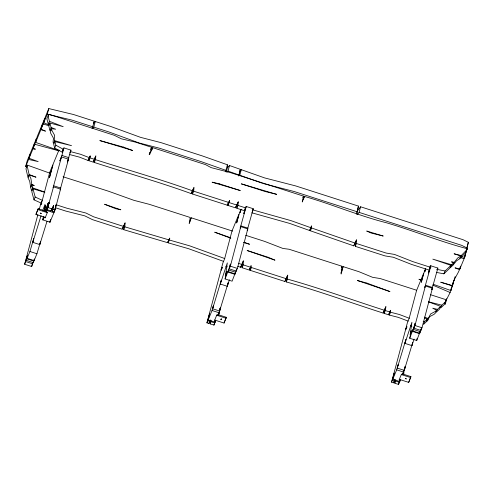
<?xml version="1.0" encoding="UTF-8"?>
<svg xmlns="http://www.w3.org/2000/svg" width="493" height="493" viewBox="0 0 493 493"><rect width="100%" height="100%" fill="white"/><g stroke="black" fill="none" stroke-linecap="round" stroke-linejoin="round"><path stroke-width="0.74" d="M444.581 303.066L444.563 304.317L440.687 308.014L441.857 305.185L445.734 301.482L445.758 299.602L430.488 294.697M215.386 320.857L213.95 325.09L210.203 323.889L210.326 319.895L208.921 323.476L206.937 322.841L220.679 271.415L222.337 267.397L221.006 270.115L222.824 263.145L224.58 258.893L232.024 230.909L238.828 214.455L236.658 222.978L239.549 212.705L240.935 209.352L240.159 212.551L241.083 209.217M210.203 323.889L211.121 320.432M400.199 379.487L398.572 384.429L394.825 383.227L394.93 379.9M394.825 383.227L395.75 379.77M242.038 267.717L242.192 263.749L243.363 260.914L243.209 264.883L242.038 267.717L249.409 270.084L251.079 265.388L251.442 267.526L250.271 270.361L284.905 281.491L287.715 275.174L287.45 279.1L286.279 281.934C318.959 291.098 350.806 302.72 383.123 313.061L385.883 306.701L385.329 310.559L384.158 313.394L388.595 314.817L389.378 313.092L389.402 315.076L398.276 317.363L408.161 321.103M429.779 270.287L411.63 264.451L393.315 257.254L384.99 255.892L355.287 246.346L355.478 242.414L356.353 240.288M355.287 246.346L356.457 243.511L356.649 239.58L353.734 245.847L310.417 230.804L310.356 228.814L309.666 230.533L289.798 223.465L251.794 212.785M123.688 229.676L123.903 225.757L125.074 222.922L124.858 226.848L123.688 229.676L167.552 242.655L169.752 238.181L168.316 242.876L188.523 248.688L223.625 261.413M218.954 314.189L219.219 313.388M403.576 373.521L403.841 372.726L403.804 373.318M403.693 373.558L403.841 372.726M286.279 281.934L286.544 278.009M238.748 175.952L240.313 169.327L229.498 165.512L227.427 167.682L226.312 171.878M238.895 175.761L240.313 169.327M227.156 205.162L228.327 202.327L229.683 200.743L228.512 203.572L227.156 205.162L192.523 194.032L192.843 190.125L193.724 187.999M192.523 194.032L193.694 191.198L194.014 187.291L191.142 193.589C159.245 182.003 126.59 172.889 94.299 162.462L94.687 158.555L95.562 156.429M88.826 160.706L89.011 158.789L90.182 155.954L89.997 157.871L88.826 160.706L93.263 162.129L95.858 155.726L95.469 159.633L94.299 162.462M246.241 206.481L240.183 228.074L240.769 226.657L247.782 228.912L247.196 230.33L253.248 208.736L246.241 206.481L243.813 213.666L244.731 210.135L244.485 210.733L236.8 208.262L237.201 204.373L238.076 202.247M236.8 208.262L237.971 205.427L238.372 201.538L235.383 207.806L228.012 205.439L228.512 203.572M245.693 235.303L264.587 241.379L282.939 248.46L289.101 249.255L341.951 266.238L341.138 274.016L343.103 266.614L358.972 271.711L372.616 277.325L380.313 278.57L416.671 290.254L423.45 273.788L421.287 282.316L424.171 272.037L425.558 268.691L424.781 271.889L425.705 268.549M55.074 208.484L53.879 212.754L49.978 222.189L42.866 219.853L43.285 216.852M225.085 278.927L228.499 270.016L228.105 271.618L235.118 273.874L235.512 272.272L232.098 281.183L225.085 278.927L226.718 271.347L225.554 275.575L227.304 262.929L220.297 284.042L227.31 286.291L229.399 279.765M409.708 338.266L413.122 329.355L412.733 330.957L419.74 333.206L420.135 331.604L416.721 340.515L409.708 338.266L411.341 330.68L410.176 334.907L411.926 322.268L404.919 343.375L411.932 345.63L414.028 339.098M416.721 340.515L416.979 338.648M168.316 242.876L168.581 241.015M384.158 313.394L384.713 309.536M52.221 211.337L52.788 207.485L53.663 205.359L53.096 209.211L52.221 211.337L54.199 211.972L55.08 209.845L60.54 189.109L53.527 186.853L53.115 187.667L61.489 156.94L68.502 159.196L60.121 189.916L60.54 189.109M356.575 213.95L358.454 206.099L295.775 185.953L264.63 177.911L241.274 169.666L240.202 170.868M356.741 214.11L358.454 206.099M45.43 211.275L46.083 209.118M219.003 312.322L218.59 313.807M302.314 201.779L303.454 196.103L230.071 172.513L211.133 167.614L205.556 164.637L152.707 147.653L149.582 154.685L151.548 147.278L135.686 142.181L121.438 138.829L114.339 135.322L48.893 114.29L48 115.886L49.448 121.296L48.277 124.131L49.651 124.667M466.415 250.099L464.677 257.315L460.906 256.625M357.671 210.616L360.586 206.783L463.056 239.715L468.35 242.291L466.162 251.72M27.09 258.344L27.485 256.736L26.258 260.359L33.271 262.615L34.498 258.991L34.103 260.6L27.09 258.344L29.919 251.504L33.721 238.667L32.785 242.34L39.797 244.59L46.977 221.357M247.782 228.912L237.367 268.432L236.264 271.107L229.251 268.851L230.428 264.032L228.105 271.618M236.264 271.107L236.597 269.726M432.404 288.251L431.819 289.662L437.876 268.075L430.864 265.819L424.806 287.413L425.391 285.995L432.404 288.251L421.99 327.771L420.886 330.439L413.873 328.19L415.057 323.371L412.733 330.957M420.886 330.439L421.392 328.375M49.978 222.189L50.656 219.459M208.138 319.932L212.039 310.498L213.481 305.358L212.625 308.76L219.631 311.015L220.494 307.614L218.048 315.175L216.877 314.805L214.535 320.468L215.706 320.844L215.151 322.188L208.138 319.932L209.691 313.671L206.937 322.841M215.151 322.188L215.496 320.795M392.761 379.271L396.662 369.83L398.104 364.697L397.247 368.098L404.26 370.354L405.117 366.946L402.67 374.514L401.499 374.138L399.157 379.807L400.328 380.183L399.774 381.52L392.761 379.271L394.314 373.01L391.559 382.18L393.543 382.815L394.425 380.688L392.44 380.054M399.774 381.52L400.291 379.437M218.134 314.725L218.288 314.146M403.527 372.104L403.557 371.654M26.258 260.359L27.516 255.362L24.65 264.254L31.663 266.51L33.549 261.068M33.271 262.615L33.986 259.756M44.247 210.992L45.609 205.587L44.382 210.036L45.017 204.342L42.638 210.838M53.527 186.853L47.192 209.716L50.933 210.924L52.788 207.485M39.797 244.59L40.543 241.656M220.297 284.042L221.283 280.172L212.625 308.76M227.31 286.291L228.296 282.427L219.631 311.015M404.919 343.375L405.905 339.511L397.247 368.098M411.932 345.63L412.752 342.407M37.881 214.652L24.65 264.254M25.71 166.4L27.201 160.804L30.073 153.859L28.582 159.455L25.71 166.4L26.653 167.565M28.582 159.455L38.171 161.605L29.062 158.29L30.554 152.694L34.461 143.241M27.38 165.143L27.158 165.975L29.124 174.479L27.953 177.314L25.987 168.809L27.38 165.143L50.169 173.271M32.969 148.837L34.621 142.853L36.334 138.706L34.843 144.301L33.13 148.448L35.379 149.169L32.969 148.837L29.062 158.29M35.632 142.397L37.123 136.795L42.386 124.07L40.894 129.665L35.632 142.397L59.061 150.575M41.092 129.191L42.583 123.589L44.715 118.425L43.224 124.02L41.092 129.191L45.498 131.144L40.894 129.665M49.429 125.093L43.729 122.8L45.22 117.205L48.789 108.571L73.475 114.505L94.342 121.216L92.265 128.229M43.729 122.8L47.297 114.166L48.789 108.571M45.313 217.462L35.964 214.455L36.217 213.524L38.207 208.705L45.917 211.183L48 203.35L49.09 203.701M35.964 214.455L38.207 208.705M39.2 209.574L40.537 204.558L41.794 201.508L40.999 204.749L42.293 200.306L49.738 172.328L52.763 165.001L49.485 177.579L53.269 163.781L58.975 149.977M45.251 211.016L48 203.35M31.663 266.51L32.433 263.607M42.866 219.853L43.797 216.507L42.965 219.94L43.969 217.512L45.14 217.888L47.482 212.218L46.311 211.842L48.795 202.518L47.328 206.056M49.448 121.296L63.19 126.67L49.904 122.991L51.099 127.453L55.678 129.24L51.426 128.685L51.919 130.503L54.618 135.341L54.261 139.236L54.631 140.622L71.51 145.651L54.896 141.62L53.725 144.455L54.692 148.06L62.198 152.146L62.981 149.2M47.192 209.716L49.066 202.678L46.311 211.842M67.356 161.833L70.961 150.149L63.954 147.9L61.902 155.449L59.832 160.958L61.489 156.94M54.199 211.972L55.136 208.453M55.512 207.042L56.079 204.928L55.475 207.066M92.055 128.242L92.61 126.146M92.524 128.63L93.787 127.108L95.272 121.512L110.672 126.461L140.523 137.344L160.964 142.625L202.309 155.911L227.402 164.773L227.427 167.682M149.2 154.555L149.786 152.337M225.923 171.823L225.911 170.368L227.402 164.773M226.971 172.193L228.006 171.108L229.498 165.512M228.012 205.439L229.683 200.743M241.274 169.666L239.783 175.261L262.43 183.26M213.95 325.09L214.936 321.387M244.485 210.733L245.465 207.048M229.251 268.851L230.354 266.177L240.769 226.657M218.048 315.175L218.812 312.309M220.482 307.7L218.584 314.817L226.299 317.301L224.062 323.051L214.714 320.043M224.062 323.051L226.299 317.301M249.409 270.084L249.908 268.217L250.271 270.361M340.946 273.147L343.103 266.614M357.431 214.566L359.095 212.378L360.586 206.783M391.559 382.18L405.301 330.754L406.959 326.736L405.634 329.453L407.446 322.477L409.202 318.231L416.647 290.248M398.572 384.429L399.755 379.98M430.284 265.653L428.442 272.999L430.864 265.819M413.873 328.19L414.983 325.516L425.391 285.995M402.67 374.514L403.816 370.212M399.336 379.382L408.685 382.383L410.922 376.634L403.212 374.156L405.295 366.324L404.445 368.388M408.685 382.383L410.922 376.634M446.763 298.666L445.271 304.261L445.204 302.123M445.536 301.482L450.134 292.491L451.44 287.598M433.156 284.27L450.935 290.562L452.42 284.966M450.935 290.562L453.911 280.363L452.851 283.654M452.426 285.958L440.724 282.199L452.537 285.601L454.028 280.006M452.537 285.601C453.406 278.317 459.248 273.214 460.511 266.146M459.581 269.646L455.051 267.859L459.833 269.03L460.579 266.232M468.35 242.291L466.859 247.893L461.565 245.311L359.095 212.378M459.833 269.03L464.129 258.64L465.244 254.443M464.677 257.315L465.977 252.416M467.272 248.749L467.05 249.581L461.226 255.584L460.055 258.418L465.879 252.416L467.272 248.749C439.811 241.471 413.528 230.712 386.253 222.713C358.442 215.669 332.072 204.262 304.477 196.43L303.306 199.264M40.549 241.595L36.932 253.759L34.103 260.6M49.879 222.109L50.249 220.772M412.715 342.499L404.26 370.354M235.118 273.874L236.504 269.64M419.74 333.206L421.127 328.979M45.19 209.821C45.011 210.77 45.479 208.662 45.307 209.864M32.785 242.34L41.079 215.663M403.329 372.776L402.978 373.817M454.25 279.334L455.119 276.628M189.121 223.354L191.204 217.789L232.616 231.1M191.204 217.789L189.38 223.255L190.175 217.462L149.287 204.324L133.849 200.312L108.398 191.179L63.067 176.777M218.467 314.158L218.171 314.916M393.543 382.815L394.671 379.949M93.263 162.129L94.687 158.555M310.417 230.804L311.588 227.969L311.527 225.979L310.836 227.704L290.969 220.63L252.964 209.956M302.221 201.939L304.477 196.43M47.722 117.118L48.893 114.29M49.904 122.991L48.733 125.82L49.929 130.281L51.235 130.793M29.272 175.027L28.101 177.862L29.753 181.436L30.591 187.155L31.762 184.32L30.923 178.608L29.272 175.027L35.989 177.184L29.124 174.479M49.929 130.281L51.099 127.453M51.426 128.685L50.255 131.52L50.748 133.338L53.447 138.176L53.09 142.07L53.46 143.451L54.631 140.622M31.891 184.795L30.72 187.63L31.552 190.723L32.723 187.888L31.891 184.795L34.233 185.547L31.762 184.32M44.703 192.313L32.969 188.807L31.799 191.635L33.999 199.85L41.837 203.375M54.692 148.06L55.863 145.225L54.896 141.62M33.999 199.85L35.169 197.015L32.969 188.807M62.198 152.146L63.954 147.9M69.79 152.984L70.961 150.149M67.393 161.877L68.502 159.196M50.933 210.924L53.663 205.359M93.467 123.336L94.342 121.216M69.969 154.642L79.422 157.119L88.019 160.447L90.182 155.954M150.673 149.404L151.548 147.278M151.536 150.482L152.707 147.653M55.629 207.806L65.791 211.072L84.747 215.848L92.431 219.631L122.135 229.177L125.074 222.922M167.552 242.655L169.752 238.181M252.243 211.177L253.248 208.736M208.921 323.476L209.796 321.35L207.818 320.715M219.533 309.74L220.389 307.675M237.829 266.362L240.621 267.261L241.792 264.427L238.304 263.305M302.868 197.514L303.454 196.103M284.905 281.491L287.715 275.174M309.666 230.533L311.527 225.979M341.366 267.656L341.951 266.238M383.123 313.061L385.883 306.701M388.595 314.817L390.259 310.966M389.402 315.076L390.573 312.242L390.548 310.257L389.766 311.983L385.329 310.559M437.118 269.905L437.876 268.075M436.311 272.382L443.916 273.825L445.087 270.99L450.966 265.376L432.829 259.139L451.625 264.753L453.837 262.64L451.502 261.888L454.182 262.313L457.689 257.999L460.832 255.959L454.115 253.796L461.226 255.584M427.302 319.076L424.726 321.541L423.555 324.376L426.131 321.911L427.302 319.076L424.528 317.96M436.57 310.233L435.264 311.477L430.617 313.949L426.852 321.226L427.838 320.284L429.446 316.783L434.093 314.312L435.399 313.067L436.57 310.233L432.712 308.18L437.451 309.388L440.643 306.338L428.368 301.839M450.966 265.376L449.795 268.21L443.916 273.825M451.625 264.753L450.454 267.588L452.666 265.474L453.837 262.64M454.182 262.313L453.012 265.148L456.518 260.834L459.661 258.794L460.832 255.959M437.451 309.388L436.28 312.223L439.473 309.173L440.643 306.338M46.182 208.859L46.342 208.588L45.504 211.281M240.621 267.261L243.363 260.914M191.142 193.589L192.843 190.125M353.734 245.847L355.478 242.414M122.135 229.177L123.903 225.757M235.383 207.806L237.201 204.373M47.427 117.654L46.829 118.721L48.277 124.131M88.019 160.447L89.011 158.789M93.59 123.54L95.272 121.512M221.579 318.786L221.215 318.7M423.21 321.362L424.726 321.541M445.087 270.99L436.755 269.32M47.297 114.166L71.99 120.107L92.85 126.812M428.355 301.753L441.857 305.185M460.462 257.697L464.129 258.64M263.139 183.507L294.284 191.549L356.963 211.694M34.843 144.301L58.944 150.87M168.723 239.82L124.858 226.848M169.487 240.042L189.694 245.853L224.796 258.579M43.224 124.02L48.844 125.709M93.787 127.108L109.181 132.056L139.038 142.939L159.473 148.22L200.824 161.513L225.911 170.368M70.431 151.585L80.593 154.284L89.19 157.612M89.997 157.871L94.434 159.301M95.469 159.633C127.761 170.054 160.416 179.169 192.313 190.754M193.694 191.198L228.327 202.327M229.183 202.605L236.554 204.977M237.971 205.427L245.656 207.898M354.905 243.012L311.588 227.969M356.457 243.511L386.161 253.057L394.492 254.419L412.801 261.617L430.95 267.452M61.902 155.449L68.915 157.698M240.972 225.917L247.985 228.167M425.595 285.25L432.607 287.505M230.804 238.242L214.72 232.209L230.687 237.737M243.782 242.414L249.55 244.269L243.745 242.26M53.792 185.812L60.805 188.067M42.281 200.306L35.169 197.015M56.073 204.737L66.962 208.237L85.918 213.019L93.602 216.797L123.305 226.349M243.209 264.883L250.58 267.249M251.442 267.526L286.076 278.656M287.45 279.1C320.13 288.263 351.977 299.886 384.293 310.226M390.573 312.242L399.453 314.528L409.332 318.275M48.067 207.596L51.814 208.798M53.096 209.211L55.08 209.845M230.354 266.177L237.367 268.432M414.983 325.516L421.99 327.771M225.874 266.393L227.273 266.842M410.496 325.731L411.901 326.181M46.866 210.499L53.879 212.754M228.746 270.078L235.759 272.327M413.368 329.41L420.381 331.666M37.955 209.642L47.303 212.643M227.914 272.087L234.927 274.342M412.536 331.425L419.549 333.681M29.919 251.504L36.932 253.759M212.039 310.498L219.052 312.747M396.662 369.83L403.675 372.086M216.704 315.224L226.053 318.231M401.327 374.563L410.675 377.57M26.899 258.813L33.912 261.068M25.753 261.58L32.766 263.835M211.084 321.763L214.825 322.97M395.706 381.101L399.453 382.303M424.393 317.141L428.023 318.392M32.723 187.888L44.875 192.073M228.006 171.108L238.822 174.923M421.071 279.993L418.939 279.235L421.016 280.116M341.273 269.246L342.703 269.776M432.805 285.127L450.134 292.491M55.863 145.225L63.369 149.311M40.352 213.136L41.283 213.438L40.352 213.136M220.728 319.248L221.665 319.55L220.728 319.248M405.357 378.587L406.287 378.889L405.357 378.587M120.76 209.759L115.991 208.81L104.571 204.256L120.76 209.759M219.243 183.784L212.107 182.2L240.276 190.544L219.243 183.784M276.573 194.322L265.117 191.506L241.317 183.858L276.573 194.322M383.073 235.999L371.217 233.072L366.73 231.044L383.073 235.999M366.878 283.099L357.431 280.517L389.957 291.579L366.878 283.099M123.441 147.093L99.845 140.573L132.666 150.513L123.441 147.093M268.18 257.284L247.147 250.524L274.971 260.175L268.18 257.284"/></g></svg>
